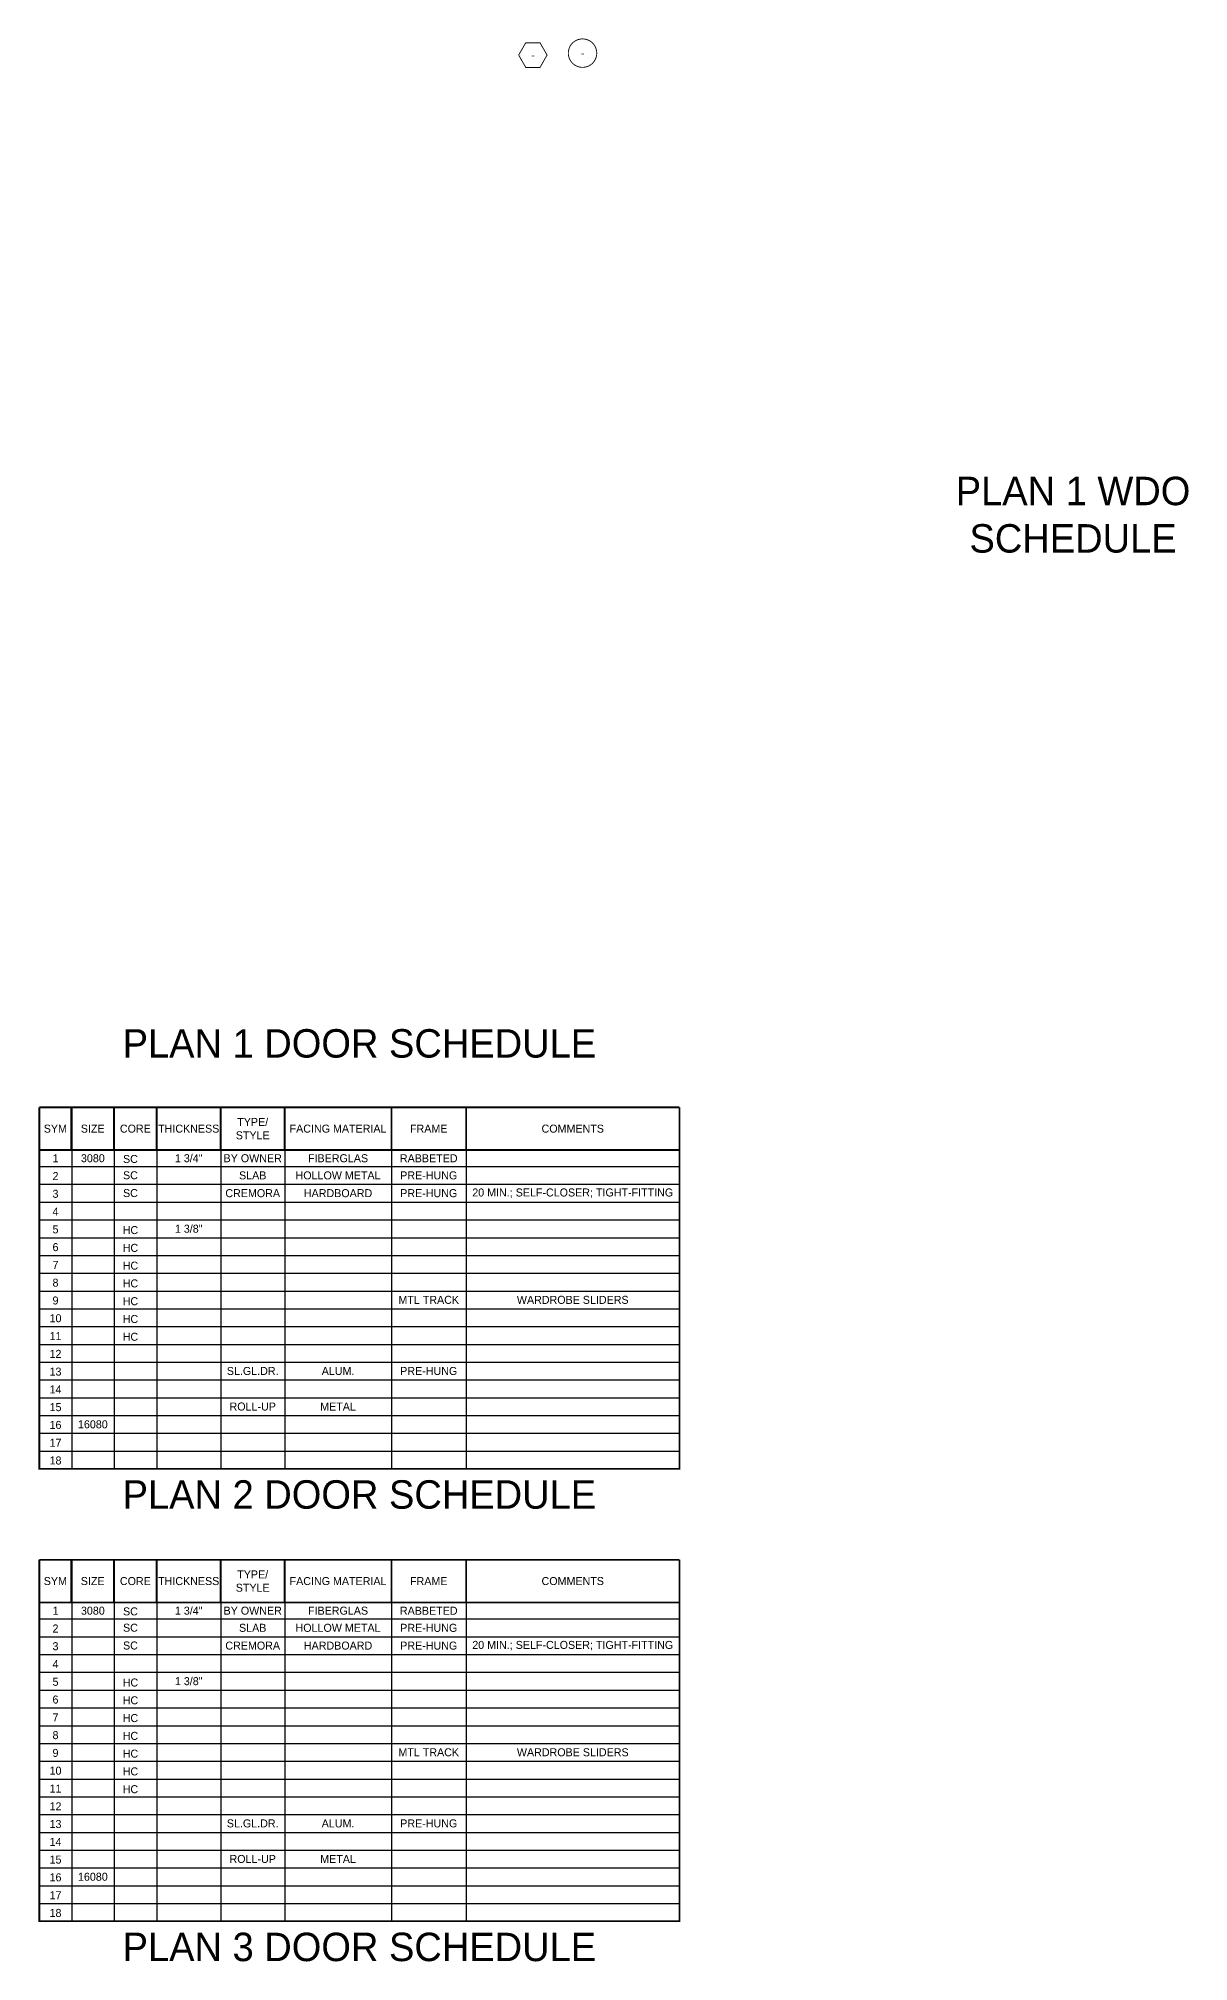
# Model space of a CAD drawing. Extents: x -2276 to 0, y -2295 to 725.
# Drawn here: x -1218 to -571, y -2295 to -1213 of the extents above; entities that cross this region are included whole.
import ezdxf

# ---------------------------------------------------------------- set-up
doc = ezdxf.new("R2010")
doc.units = 0
doc.header["$LTSCALE"] = 48
doc.header["$MEASUREMENT"] = 0
for name, color, linetype in [('A-SYM', 2, 'CONTINUOUS'), ('A-SYM TEXT', 3, 'CONTINUOUS'), ('A_DR_SCH_TXT', 3, 'CONTINUOUS'), ('A_WDO_SCH_TXT', 3, 'CONTINUOUS'), ('TB-text', 3, 'CONTINUOUS')]:
    doc.layers.add(name, color=color, linetype=linetype)
doc.styles.get("Standard").update_dxf_attribs({"font": 'ERASMD.TTF', "height": 4.5})

msp = doc.modelspace()

# ---------------------------------------------------------------- linework, layer by layer
at = {"layer": 'A-SYM', "color": 1, "const_width": 0.5}
msp.add_lwpolyline([(-947.89505, -1222.59434), (-943.8963, -1229.52038), (-935.8963, -1229.52038), (-931.8963, -1222.59217), (-935.8963, -1215.66397), (-943.8963, -1215.66397), (-947.89524, -1222.59034)], dxfattribs=at)
msp.add_lwpolyline([(-911.96483, -1213.49728, 458.3655088837), (-911.89502, -1213.49759, 458.3655088837)], format="xyb", dxfattribs=at)
at = {"layer": 'A_DR_SCH_TXT', "color": 7}
for p, q in [((-1199.28891, -1814.40955), (-1199.28891, -2017.70716)), ((-1175.46743, -1814.40955), (-1175.46743, -2017.70716)), ((-1151.46743, -1814.40955), (-1151.46743, -2017.70716)), ((-1115.46743, -1814.40955), (-1115.46743, -2017.70716)), ((-1079.46743, -1814.40955), (-1079.46743, -2017.70716)), ((-1019.46743, -1814.40955), (-1019.46743, -2017.70716)), ((-977.46743, -1814.40955), (-977.46743, -2017.70716)), ((-1217.46743, -1838.40955), (-857.46743, -1838.40955)), ((-1217.46743, -1847.70716), (-857.46743, -1847.70716)), ((-1217.46743, -1857.70716), (-857.46743, -1857.70716)), ((-1217.46743, -1867.70716), (-857.46743, -1867.70716)), ((-1217.46743, -1877.70716), (-857.46743, -1877.70716)), ((-1217.46743, -1887.70716), (-857.46743, -1887.70716)), ((-1217.46743, -1897.70716), (-857.46743, -1897.70716)), ((-1217.46743, -1907.70716), (-857.46743, -1907.70716)), ((-1217.46743, -1917.70716), (-857.46743, -1917.70716)), ((-1217.46743, -1927.70716), (-857.46743, -1927.70716)), ((-1217.46743, -1937.70716), (-857.46743, -1937.70716)), ((-1217.46743, -1947.70716), (-857.46743, -1947.70716)), ((-1217.46743, -1957.70716), (-857.46743, -1957.70716)), ((-1217.46743, -1967.70716), (-857.46743, -1967.70716)), ((-1217.46743, -1977.70716), (-857.46743, -1977.70716)), ((-1217.46743, -1987.70716), (-857.46743, -1987.70716)), ((-1217.46743, -1997.70716), (-857.46743, -1997.70716)), ((-1217.46743, -2007.70716), (-857.46743, -2007.70716)), ((-1217.46743, -2017.70716), (-857.46743, -2017.70716)), ((-1199.28891, -2068.87076), (-1199.28891, -2272.16837)), ((-1175.46743, -2068.87076), (-1175.46743, -2272.16837)), ((-1151.46743, -2068.87076), (-1151.46743, -2272.16837)), ((-1115.46743, -2068.87076), (-1115.46743, -2272.16837)), ((-1079.46743, -2068.87076), (-1079.46743, -2272.16837)), ((-1019.46743, -2068.87076), (-1019.46743, -2272.16837)), ((-977.46743, -2068.87076), (-977.46743, -2272.16837)), ((-1217.46743, -2092.87076), (-857.46743, -2092.87076)), ((-1217.46743, -2102.16837), (-857.46743, -2102.16837)), ((-1217.46743, -2112.16837), (-857.46743, -2112.16837)), ((-1217.46743, -2122.16837), (-857.46743, -2122.16837)), ((-1217.46743, -2132.16837), (-857.46743, -2132.16837)), ((-1217.46743, -2142.16837), (-857.46743, -2142.16837)), ((-1217.46743, -2152.16837), (-857.46743, -2152.16837)), ((-1217.46743, -2162.16837), (-857.46743, -2162.16837)), ((-1217.46743, -2172.16837), (-857.46743, -2172.16837)), ((-1217.46743, -2182.16837), (-857.46743, -2182.16837)), ((-1217.46743, -2192.16837), (-857.46743, -2192.16837)), ((-1217.46743, -2202.16837), (-857.46743, -2202.16837)), ((-1217.46743, -2212.16837), (-857.46743, -2212.16837)), ((-1217.46743, -2222.16837), (-857.46743, -2222.16837)), ((-1217.46743, -2232.16837), (-857.46743, -2232.16837)), ((-1217.46743, -2242.16837), (-857.46743, -2242.16837)), ((-1217.46743, -2252.16837), (-857.46743, -2252.16837)), ((-1217.46743, -2262.16837), (-857.46743, -2262.16837)), ((-1217.46743, -2272.16837), (-857.46743, -2272.16837))]:
    msp.add_line(p, q, dxfattribs=at)
at = {"layer": 'A_DR_SCH_TXT', "color": 7, "const_width": 1}
for points in [[(-1217.46743, -1814.40955), (-1217.46743, -2017.70716), (-857.46743, -2017.70716), (-857.46743, -1814.40955)], [(-857.46743, -1814.40955), (-1217.46743, -1814.40955)], [(-1199.46743, -1814.40955), (-1199.46743, -1838.40955)], [(-1175.46743, -1814.40955), (-1175.46743, -1838.40955)], [(-1151.46743, -1814.40955), (-1151.46743, -1838.40955)], [(-1115.46743, -1814.40955), (-1115.46743, -1838.40955)], [(-1079.46743, -1814.40955), (-1079.46743, -1838.40955)], [(-1019.46743, -1814.40955), (-1019.46743, -1838.40955)], [(-977.46743, -1814.40955), (-977.46743, -1838.40955)], [(-857.46743, -1838.40955), (-1217.46743, -1838.40955)], [(-1217.46743, -2068.87076), (-1217.46743, -2272.16837), (-857.46743, -2272.16837), (-857.46743, -2068.87076)], [(-857.46743, -2068.87076), (-1217.46743, -2068.87076)], [(-1199.46743, -2068.87076), (-1199.46743, -2092.87076)], [(-1175.46743, -2068.87076), (-1175.46743, -2092.87076)], [(-1151.46743, -2068.87076), (-1151.46743, -2092.87076)], [(-1115.46743, -2068.87076), (-1115.46743, -2092.87076)], [(-1079.46743, -2068.87076), (-1079.46743, -2092.87076)], [(-1019.46743, -2068.87076), (-1019.46743, -2092.87076)], [(-977.46743, -2068.87076), (-977.46743, -2092.87076)], [(-857.46743, -2092.87076), (-1217.46743, -2092.87076)]]:
    msp.add_lwpolyline(points, dxfattribs=at)

# ---------------------------------------------------------------- texts
at = {"layer": 'A-SYM TEXT', "color": 1, "char_height": 4.5, "width": 16, "attachment_point": 5}
for insert in [(-911.96483, -1221.49724), (-939.89567, -1222.59217)]:
    msp.add_mtext('-', dxfattribs=dict(at, insert=insert))
at = {"layer": 'A_DR_SCH_TXT', "color": 3, "char_height": 4.5, "attachment_point": 5}
for s, insert, width in [('TYPE/\\PSTYLE', (-1097.46743, -1826.40955), 36), ('FACING MATERIAL', (-1049.46743, -1826.40955), 60), ('FRAME', (-998.46743, -1826.40955), 42), ('COMMENTS', (-917.46743, -1826.40955), 120), ('1', (-1208.37817, -1843.05836), 18.1785198), ('3080', (-1187.37817, -1843.05836), 23.8214802), ('SC', (-1166.23085, -1843.46897), 30), ('1 3/4"', (-1133.46743, -1843.05836), 36), ('BY OWNER', (-1097.46743, -1843.05836), 36), ('FIBERGLAS', (-1049.46743, -1843.05836), 60), ('RABBETED', (-998.46743, -1843.05836), 42), ('2', (-1208.37817, -1853.05836), 18.1785198), ('SC', (-1166.23085, -1852.64775), 30), ('SC', (-1166.23085, -1862.64775), 30), ('SLAB', (-1097.46743, -1852.70716), 36), ('HOLLOW METAL', (-1049.46743, -1852.70716), 60), ('PRE-HUNG', (-998.46743, -1852.70716), 42), ('20 MIN.; SELF-CLOSER; TIGHT-FITTING', (-917.46743, -1862.70716), 120), ('4', (-1208.37817, -1873.05836), 18.1785198), ('3', (-1208.37817, -1863.05836), 18.1785198), ('CREMORA', (-1097.46743, -1862.70716), 36), ('HARDBOARD', (-1049.46743, -1862.70716), 60), ('PRE-HUNG', (-998.46743, -1862.70716), 42), ('5', (-1208.37817, -1883.05836), 18.1785198), ('HC', (-1166.23085, -1883.46897), 30), ('1 3/8"', (-1133.46743, -1882.70716), 36), ('6', (-1208.37817, -1893.05836), 18.1785198), ('HC', (-1166.23085, -1893.46897), 30), ('7', (-1208.37817, -1903.05836), 18.1785198), ('HC', (-1166.23085, -1903.46897), 30), ('8', (-1208.37817, -1913.05836), 18.1785198), ('HC', (-1166.23085, -1913.46897), 30), ('9', (-1208.37817, -1923.05836), 18.1785198), ('HC', (-1166.23085, -1923.46897), 30), ('MTL TRACK', (-998.46743, -1922.70716), 42), ('WARDROBE SLIDERS', (-917.46743, -1922.70716), 120), ('10', (-1208.37817, -1933.05836), 18.1785198), ('HC', (-1166.23085, -1933.46897), 30), ('11', (-1208.37817, -1943.05836), 18.1785198), ('HC', (-1166.23085, -1943.46897), 30), ('12', (-1208.37817, -1953.05836), 18.1785198), ('13', (-1208.37817, -1963.05836), 18.1785198), ('SL.GL.DR.', (-1097.46743, -1962.70716), 36), ('ALUM.', (-1049.46743, -1962.70716), 60), ('PRE-HUNG', (-998.46743, -1962.70716), 42), ('14', (-1208.37817, -1973.05836), 18.1785198), ('15', (-1208.37817, -1983.05836), 18.1785198), ('ROLL-UP', (-1097.46743, -1982.70716), 36), ('METAL', (-1049.46743, -1982.70716), 60), ('16', (-1208.37817, -1993.05836), 18.1785198), ('17', (-1208.37817, -2003.05836), 18.1785198), ('16080', (-1187.37817, -1992.70716), 23.8214802), ('18', (-1208.37817, -2013.05836), 18.1785198), ('TYPE/\\PSTYLE', (-1097.46743, -2080.87076), 36), ('FACING MATERIAL', (-1049.46743, -2080.87076), 60), ('FRAME', (-998.46743, -2080.87076), 42), ('COMMENTS', (-917.46743, -2080.87076), 120), ('1', (-1208.37817, -2097.51957), 18.1785198), ('3080', (-1187.37817, -2097.51957), 23.8214802), ('SC', (-1166.23085, -2097.93018), 30), ('1 3/4"', (-1133.46743, -2097.51957), 36), ('BY OWNER', (-1097.46743, -2097.51957), 36), ('FIBERGLAS', (-1049.46743, -2097.51957), 60), ('RABBETED', (-998.46743, -2097.51957), 42), ('2', (-1208.37817, -2107.51957), 18.1785198), ('SC', (-1166.23085, -2107.10896), 30), ('SLAB', (-1097.46743, -2107.16837), 36), ('HOLLOW METAL', (-1049.46743, -2107.16837), 60), ('PRE-HUNG', (-998.46743, -2107.16837), 42), ('3', (-1208.37817, -2117.51957), 18.1785198), ('SC', (-1166.23085, -2117.10896), 30), ('CREMORA', (-1097.46743, -2117.16837), 36), ('HARDBOARD', (-1049.46743, -2117.16837), 60), ('PRE-HUNG', (-998.46743, -2117.16837), 42), ('20 MIN.; SELF-CLOSER; TIGHT-FITTING', (-917.46743, -2117.16837), 120), ('4', (-1208.37817, -2127.51957), 18.1785198), ('5', (-1208.37817, -2137.51957), 18.1785198), ('HC', (-1166.23085, -2137.93018), 30), ('1 3/8"', (-1133.46743, -2137.16837), 36), ('6', (-1208.37817, -2147.51957), 18.1785198), ('HC', (-1166.23085, -2147.93018), 30), ('7', (-1208.37817, -2157.51957), 18.1785198), ('HC', (-1166.23085, -2157.93018), 30), ('8', (-1208.37817, -2167.51957), 18.1785198), ('HC', (-1166.23085, -2167.93018), 30), ('9', (-1208.37817, -2177.51957), 18.1785198), ('HC', (-1166.23085, -2177.93018), 30), ('MTL TRACK', (-998.46743, -2177.16837), 42), ('WARDROBE SLIDERS', (-917.46743, -2177.16837), 120), ('10', (-1208.37817, -2187.51957), 18.1785198), ('11', (-1208.37817, -2197.51957), 18.1785198), ('HC', (-1166.23085, -2187.93018), 30), ('HC', (-1166.23085, -2197.93018), 30), ('12', (-1208.37817, -2207.51957), 18.1785198), ('13', (-1208.37817, -2217.51957), 18.1785198), ('SL.GL.DR.', (-1097.46743, -2217.16837), 36), ('ALUM.', (-1049.46743, -2217.16837), 60), ('PRE-HUNG', (-998.46743, -2217.16837), 42), ('14', (-1208.37817, -2227.51957), 18.1785198), ('15', (-1208.37817, -2237.51957), 18.1785198), ('ROLL-UP', (-1097.46743, -2237.16837), 36), ('METAL', (-1049.46743, -2237.16837), 60), ('16', (-1208.37817, -2247.51957), 18.1785198), ('16080', (-1187.37817, -2247.16837), 23.8214802), ('17', (-1208.37817, -2257.51957), 18.1785198), ('18', (-1208.37817, -2267.51957), 18.1785198)]:
    msp.add_mtext(s, dxfattribs=dict(at, insert=insert, width=width))
at = {"layer": 'A_WDO_SCH_TXT', "color": 3, "char_height": 4.5, "attachment_point": 5}
for s, insert, width in [('SYM', (-1208.46743, -1826.40955), 18), ('SIZE', (-1187.46743, -1826.40955), 24), ('CORE', (-1163.46743, -1826.40955), 24), ('THICKNESS', (-1133.46743, -1826.40955), 36), ('SYM', (-1208.46743, -2080.87076), 18), ('SIZE', (-1187.46743, -2080.87076), 24), ('CORE', (-1163.46743, -2080.87076), 24), ('THICKNESS', (-1133.46743, -2080.87076), 36)]:
    msp.add_mtext(s, dxfattribs=dict(at, insert=insert, width=width))
at = {"layer": 'TB-text', "char_height": 16, "attachment_point": 5}
for s, insert, width in [('PLAN 1 WDO \\PSCHEDULE', (-636.08988, -1481.19312), 216), ('PLAN 1 DOOR SCHEDULE', (-1037.46743, -1778.55507), 360), ('PLAN 2 DOOR SCHEDULE', (-1037.46743, -2032.25288), 360), ('PLAN 3 DOOR SCHEDULE', (-1037.46743, -2286.71409), 360)]:
    msp.add_mtext(s, dxfattribs=dict(at, insert=insert, width=width))

doc.saveas('drawing.dxf')
